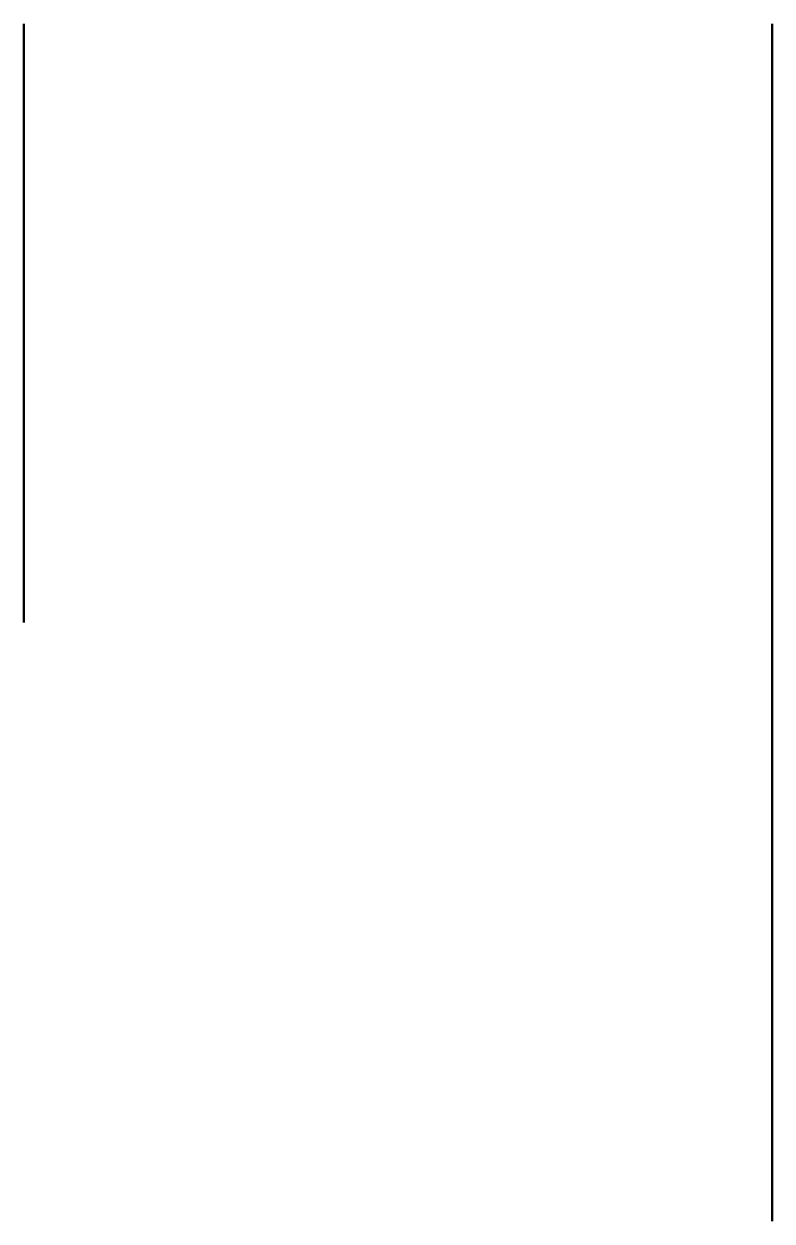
# Model space of a CAD drawing. Extents: x 0 to 10, y -8 to 8.
import ezdxf

# ---------------------------------------------------------------- set-up
doc = ezdxf.new("R2010")
doc.units = 0
doc.header["$LTSCALE"] = 35
doc.header["$MEASUREMENT"] = 0
doc.layers.add('Eletrico', color=5, linetype='CONTINUOUS')
doc.layers.add('inst eletrica', color=8, linetype='CONTINUOUS')

# ---------------------------------------------------------------- blocks, each defined once
blk = doc.blocks.new('Fase')
at = {"layer": 'Eletrico', "lineweight": 50}
blk.add_lwpolyline([(0, -0.1), (0, 0.1)], dxfattribs=at)
blk = doc.blocks.new('Retorno1')
at = {"layer": 'Eletrico', "lineweight": 50}
blk.add_lwpolyline([(0, 0), (0, 0.1)], dxfattribs=at)

msp = doc.modelspace()

# ---------------------------------------------------------------- block references
at = {"layer": 'inst eletrica', "xscale": 80, "yscale": 80, "zscale": 80}
for name, p in [('Retorno1', (0, 0)), ('Fase', (10, 0))]:
    msp.add_blockref(name, p, dxfattribs=at)

doc.saveas('drawing.dxf')
